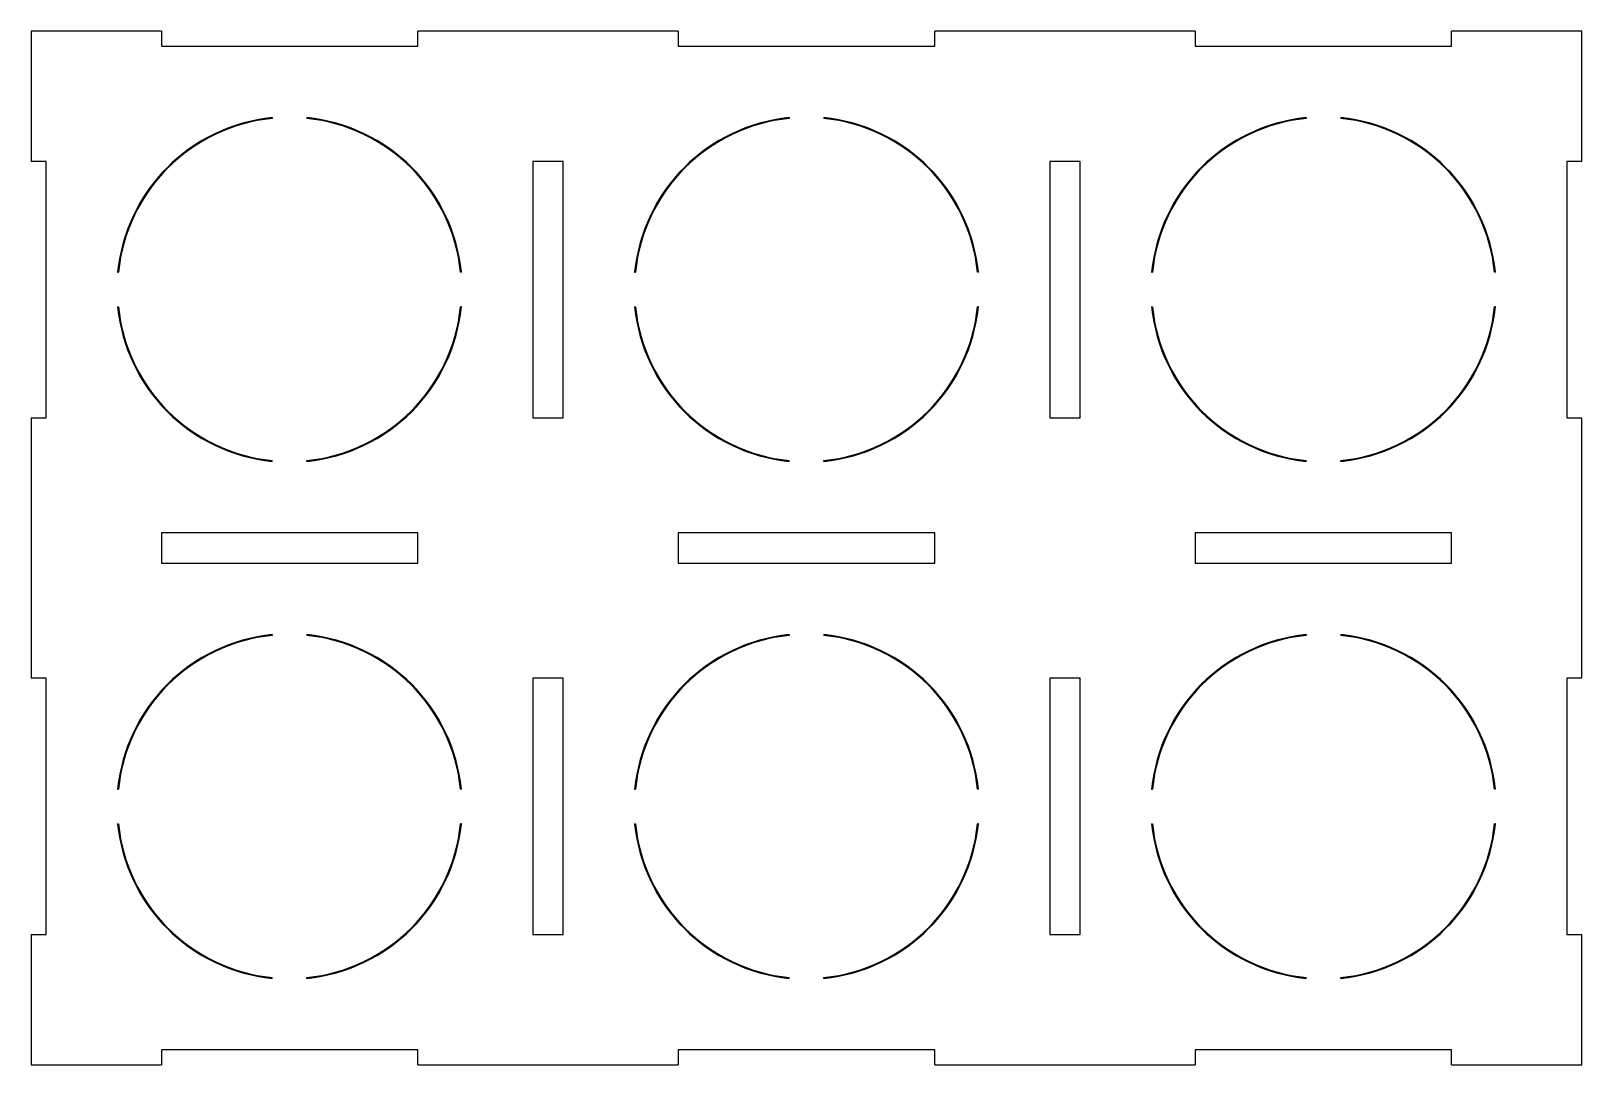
# Model space of a CAD drawing. Extents: x 0 to 90, y 0 to 60.
import ezdxf

# ---------------------------------------------------------------- set-up
doc = ezdxf.new("R2010")
doc.units = 0
doc.layers.add('Shape2DView', color=7, linetype='CONTINUOUS')

msp = doc.modelspace()

# ---------------------------------------------------------------- linework, layer by layer
at = {"layer": 'Shape2DView'}
for p, q in [((7.5625, 60), (0, 60)), ((0, 60), (0, 52.4375)), ((7.5625, 60), (7.5625, 59.125)), ((37.5625, 60), (22.4375, 60)), ((22.4375, 59.125), (22.4375, 60)), ((37.5625, 60), (37.5625, 59.125)), ((67.5625, 60), (52.4375, 60)), ((52.4375, 59.125), (52.4375, 60)), ((67.5625, 60), (67.5625, 59.125)), ((90, 60), (82.4375, 60)), ((82.4375, 59.125), (82.4375, 60)), ((90, 52.4375), (90, 60)), ((7.5625, 59.125), (22.4375, 59.125)), ((37.5625, 59.125), (52.4375, 59.125)), ((67.5625, 59.125), (82.4375, 59.125)), ((14, 54.975), (14, 54.9247)), ((16, 54.975), (16, 54.9247)), ((44, 54.975), (44, 54.9247)), ((46, 54.975), (46, 54.9247)), ((74, 54.975), (74, 54.9247)), ((76, 54.975), (76, 54.9247)), ((0.875, 52.4375), (0, 52.4375)), ((0.875, 37.5625), (0.875, 52.4375)), ((30.875, 52.4375), (29.125, 52.4375)), ((29.125, 52.4375), (29.125, 37.5625)), ((30.875, 37.5625), (30.875, 52.4375)), ((60.875, 52.4375), (59.125, 52.4375)), ((59.125, 52.4375), (59.125, 37.5625)), ((60.875, 37.5625), (60.875, 52.4375)), ((89.125, 52.4375), (89.125, 37.5625)), ((90, 52.4375), (89.125, 52.4375)), ((5.025, 46), (5.0752, 46)), ((24.975, 46), (24.9247, 46)), ((35.025, 46), (35.0753, 46)), ((54.975, 46), (54.9247, 46)), ((65.025, 46), (65.0753, 46)), ((84.975, 46), (84.9247, 46)), ((5.025, 44), (5.0752, 44)), ((24.975, 44), (24.9247, 44)), ((35.025, 44), (35.0753, 44)), ((54.975, 44), (54.9247, 44)), ((65.025, 44), (65.0753, 44)), ((84.975, 44), (84.9247, 44)), ((0, 37.5625), (0.875, 37.5625)), ((0, 37.5625), (0, 22.4375)), ((29.125, 37.5625), (30.875, 37.5625)), ((59.125, 37.5625), (60.875, 37.5625)), ((89.125, 37.5625), (90, 37.5625)), ((90, 22.4375), (90, 37.5625)), ((14, 35.025), (14, 35.0753)), ((16, 35.025), (16, 35.0753)), ((44, 35.025), (44, 35.0753)), ((46, 35.025), (46, 35.0753)), ((74, 35.025), (74, 35.0753)), ((76, 35.025), (76, 35.0753)), ((7.5625, 30.875), (7.5625, 29.125)), ((22.4375, 30.875), (7.5625, 30.875)), ((22.4375, 29.125), (22.4375, 30.875)), ((37.5625, 30.875), (37.5625, 29.125)), ((52.4375, 30.875), (37.5625, 30.875)), ((52.4375, 29.125), (52.4375, 30.875)), ((67.5625, 30.875), (67.5625, 29.125)), ((82.4375, 30.875), (67.5625, 30.875)), ((82.4375, 29.125), (82.4375, 30.875)), ((7.5625, 29.125), (22.4375, 29.125)), ((37.5625, 29.125), (52.4375, 29.125)), ((67.5625, 29.125), (82.4375, 29.125)), ((14, 24.975), (14, 24.9247)), ((16, 24.975), (16, 24.9247)), ((44, 24.975), (44, 24.9247)), ((46, 24.975), (46, 24.9247)), ((74, 24.975), (74, 24.9247)), ((76, 24.975), (76, 24.9247)), ((0.875, 22.4375), (0, 22.4375)), ((0.875, 7.5625), (0.875, 22.4375)), ((30.875, 22.4375), (29.125, 22.4375)), ((29.125, 22.4375), (29.125, 7.5625)), ((30.875, 7.5625), (30.875, 22.4375)), ((60.875, 22.4375), (59.125, 22.4375)), ((59.125, 22.4375), (59.125, 7.5625)), ((60.875, 7.5625), (60.875, 22.4375)), ((90, 22.4375), (89.125, 22.4375)), ((89.125, 22.4375), (89.125, 7.5625)), ((5.025, 16), (5.0752, 16)), ((24.975, 16), (24.9247, 16)), ((35.025, 16), (35.0753, 16)), ((54.975, 16), (54.9247, 16)), ((65.025, 16), (65.0753, 16)), ((84.975, 16), (84.9247, 16)), ((5.025, 14), (5.0752, 14)), ((24.975, 14), (24.9247, 14)), ((35.025, 14), (35.0753, 14)), ((54.975, 14), (54.9247, 14)), ((65.025, 14), (65.0753, 14)), ((84.975, 14), (84.9247, 14)), ((0, 7.5625), (0, 0)), ((0, 7.5625), (0.875, 7.5625)), ((29.125, 7.5625), (30.875, 7.5625)), ((59.125, 7.5625), (60.875, 7.5625)), ((89.125, 7.5625), (90, 7.5625)), ((90, 0), (90, 7.5625)), ((14, 5.025), (14, 5.0752)), ((16, 5.025), (16, 5.0752)), ((44, 5.025), (44, 5.0752)), ((46, 5.025), (46, 5.0752)), ((74, 5.025), (74, 5.0752)), ((76, 5.025), (76, 5.0752)), ((0, 0), (7.5625, 0)), ((22.4375, 0.875), (7.5625, 0.875)), ((7.5625, 0.875), (7.5625, 0)), ((22.4375, 0), (22.4375, 0.875)), ((22.4375, 0), (37.5625, 0)), ((52.4375, 0.875), (37.5625, 0.875)), ((37.5625, 0.875), (37.5625, 0)), ((52.4375, 0), (52.4375, 0.875)), ((52.4375, 0), (67.5625, 0)), ((82.4375, 0.875), (67.5625, 0.875)), ((67.5625, 0.875), (67.5625, 0)), ((82.4375, 0), (82.4375, 0.875)), ((82.4375, 0), (90, 0))]:
    msp.add_line(p, q, dxfattribs=at)
for centre, radius, start, end in [((15, 45), 10.025, 95.7248, 174.275), ((15, 45), 9.975, 95.7536, 174.246), ((15, 45), 10.025, 5.72481, 84.2752), ((15, 45), 9.975, 5.7536, 84.2464), ((45, 45), 10.025, 95.7248, 174.275), ((45, 45), 9.975, 95.7536, 174.246), ((45, 45), 10.025, 5.72481, 84.2752), ((45, 45), 9.975, 5.7536, 84.2464), ((75, 45), 10.025, 95.7248, 174.275), ((75, 45), 9.975, 95.7536, 174.246), ((75, 45), 10.025, 5.72481, 84.2752), ((75, 45), 9.975, 5.7536, 84.2464), ((15, 45), 10.025, -174.275, -95.7248), ((15, 45), 9.975, -174.246, -95.7536), ((15, 45), 9.975, -84.2464, -5.7536), ((15, 45), 10.025, -84.2752, -5.72481), ((45, 45), 10.025, -174.275, -95.7248), ((45, 45), 9.975, -174.246, -95.7536), ((45, 45), 9.975, -84.2464, -5.7536), ((45, 45), 10.025, -84.2752, -5.72481), ((75, 45), 10.025, -174.275, -95.7248), ((75, 45), 9.975, -174.246, -95.7536), ((75, 45), 9.975, -84.2464, -5.7536), ((75, 45), 10.025, -84.2752, -5.72481), ((15, 15), 10.025, 95.7248, 174.275), ((15, 15), 9.975, 95.7536, 174.246), ((15, 15), 10.025, 5.72481, 84.2752), ((15, 15), 9.975, 5.7536, 84.2464), ((45, 15), 10.025, 95.7248, 174.275), ((45, 15), 9.975, 95.7536, 174.246), ((45, 15), 10.025, 5.72481, 84.2752), ((45, 15), 9.975, 5.7536, 84.2464), ((75, 15), 10.025, 95.7248, 174.275), ((75, 15), 9.975, 95.7536, 174.246), ((75, 15), 10.025, 5.72481, 84.2752), ((75, 15), 9.975, 5.7536, 84.2464), ((15, 15), 10.025, -174.275, -95.7248), ((15, 15), 9.975, -174.246, -95.7536), ((15, 15), 9.975, -84.2464, -5.7536), ((15, 15), 10.025, -84.2752, -5.72481), ((45, 15), 10.025, -174.275, -95.7248), ((45, 15), 9.975, -174.246, -95.7536), ((45, 15), 9.975, -84.2464, -5.7536), ((45, 15), 10.025, -84.2752, -5.72481), ((75, 15), 10.025, -174.275, -95.7248), ((75, 15), 9.975, -174.246, -95.7536), ((75, 15), 9.975, -84.2464, -5.7536), ((75, 15), 10.025, -84.2752, -5.72481)]:
    msp.add_arc(centre, radius, start, end, dxfattribs=at)

doc.saveas('drawing.dxf')
